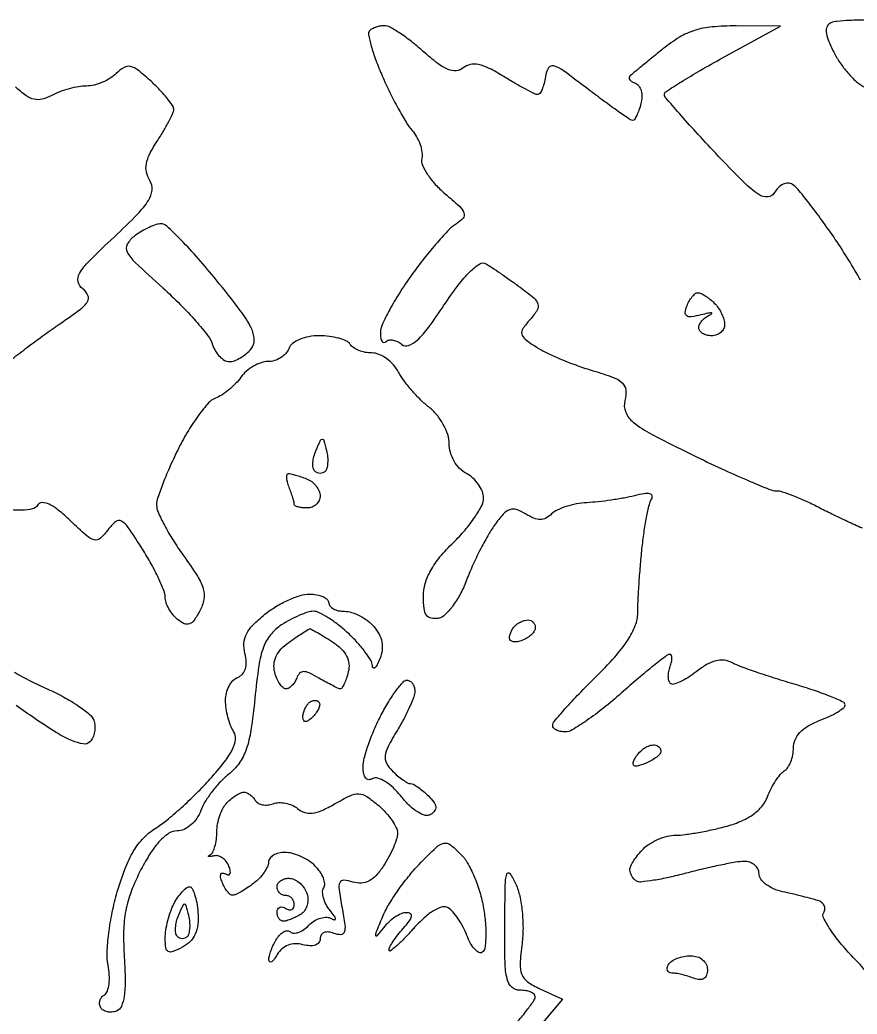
# Model space of a CAD drawing. Extents: x 0 to 102, y 0 to 135.
# Drawn here: x 36.9 to 45.13, y 27.6 to 37.37 of the extents above; entities that cross this region are included whole.
import ezdxf

# ---------------------------------------------------------------- set-up
doc = ezdxf.new("R2010")
doc.units = 0
doc.header["$MEASUREMENT"] = 0

msp = doc.modelspace()

# ---------------------------------------------------------------- linework, layer by layer
for points in [[(45.20575, 37.365067, 0.011076), (45.054389, 37.360738, 0.009852), (44.927637, 37.351794, 0.069821), (44.867725, 37.337794, 0.186961), (44.831513, 37.304819, 0.140433), (44.821591, 37.251345, 0.07184), (44.841422, 37.169964, 0.020075), (44.895303, 37.050145, 0.034514), (44.955547, 36.947733, 0.028002), (45.033352, 36.846803, 0.02884), (45.115994, 36.761641, 0.062921), (45.190073, 36.709082, 0.016568)], [(45.159823, 34.807525, 0.010736), (45.040546, 35.00976, 0.010306), (44.911114, 35.209503, 0.00734), (44.779206, 35.398131, 0.009532), (44.652567, 35.566809, 0.007524), (44.542329, 35.703658, 0.081194), (44.488871, 35.750131, 0.143754), (44.446116, 35.761873, 0.104816), (44.397823, 35.750749, 0.088006), (44.351253, 35.718143, 0.068659), (44.313942, 35.668787, -0.253147), (44.247439, 35.626655, -0.166522), (44.157884, 35.650591, -0.049229), (44.013541, 35.769619, -0.006279), (43.733009, 36.058759, -0.003947), (43.540528, 36.265441, -0.006152), (43.378325, 36.446823, -0.002181), (43.241812, 36.604694, -0.178302), (43.230727, 36.63453, -0.255191), (43.244729, 36.660352, -0.003626), (43.398383, 36.758175, -0.009003), (43.582763, 36.869116, -0.005685), (43.80165, 36.992214), (44.3727, 37.304866), (43.935041, 37.306733, 0.023004), (43.70007, 37.296921, 0.054417), (43.528474, 37.262769, 0.060199), (43.378896, 37.194994, 0.034026), (43.215941, 37.080197, 0.000525), (43.105058, 36.990017, 0.000704), (43.004748, 36.908025, 0.000484), (42.92075, 36.839034, 0.007449), (42.8922, 36.814815, 0.212749), (42.884371, 36.797886, 0.167341), (42.890752, 36.778484, 0.097541), (42.912596, 36.759051, 0.046928), (42.946669, 36.743062, -0.155562), (42.980348, 36.717265, -0.086878), (43.002326, 36.669991, -0.072053), (43.009571, 36.608887, -0.057547), (43.000252, 36.543144, -0.019936), (42.980981, 36.479872, -0.029759), (42.958734, 36.426511, -0.029589), (42.936607, 36.387291, -0.2548), (42.919558, 36.378, -0.151003), (42.894265, 36.385817, -0.002714), (42.776515, 36.467226, -0.006499), (42.640051, 36.565337, -0.00426), (42.485275, 36.681747, 0.005368), (42.237233, 36.867444, 0.085449), (42.143445, 36.914077, 0.342873), (42.092343, 36.894274, 0.097505), (42.061466, 36.808647, -0.024746), (42.047649, 36.740896, -0.037166), (42.028397, 36.683749, -0.041727), (42.006966, 36.64285, -0.256603), (41.986852, 36.6318, -0.115995), (41.956422, 36.638956, -0.006405), (41.868847, 36.683963, -0.009633), (41.765478, 36.74135, -0.006877), (41.651947, 36.809376, 0.020921), (41.508533, 36.889924, 0.064482), (41.403914, 36.927063, 0.102264), (41.32254, 36.927756, 0.124999), (41.254021, 36.895161, -0.150377), (41.185333, 36.866588, -0.1215), (41.105937, 36.878274, -0.067147), (41.004055, 36.936883, -0.018176), (40.860473, 37.055985, 0.015792), (40.744988, 37.152713, 0.019899), (40.631982, 37.234394, 0.018389), (40.533807, 37.294491, 0.128837), (40.479963, 37.3086, 0.043838), (40.43903, 37.305004, 0.03664), (40.396731, 37.294272, 0.038132), (40.359299, 37.278536, 0.07796), (40.333622, 37.259822, 0.252374), (40.322385, 37.222297, 0.016797), (40.349699, 37.109233, 0.021005), (40.394474, 36.970712, 0.013926), (40.456847, 36.815672, 0.011594), (40.53166, 36.654056, 0.011448), (40.614187, 36.495385, 0.01138), (40.69273, 36.359866, 0.042519), (40.750936, 36.280538, -0.051981), (40.795669, 36.217095, -0.044051), (40.829299, 36.142233, -0.046107), (40.847686, 36.067749, -0.08668), (40.846262, 36.005976, 0.150829), (40.853137, 35.939735, 0.044363), (40.901915, 35.848612, 0.040136), (40.978136, 35.750479, 0.033805), (41.0733, 35.659559, -0.011856), (41.215538, 35.535127, -0.115744), (41.2602, 35.469549, -0.275174), (41.251346, 35.417853, -0.080342), (41.187271, 35.363467, 0.065405), (41.115053, 35.305773, 0.011933), (40.999123, 35.179378, 0.012656), (40.869887, 35.023766, 0.011192), (40.743121, 34.855401, 0.014461), (40.626603, 34.682899, 0.017661), (40.528194, 34.514878, 0.016333), (40.455967, 34.36977, 0.107709), (40.4388, 34.291004, 0.037935), (40.442625, 34.240659, 0.107258), (40.455152, 34.207913, 0.244569), (40.473527, 34.197586, 0.207318), (40.494466, 34.205866, -0.156358), (40.523401, 34.220753, -0.086295), (40.56356, 34.220465, -0.071498), (40.608599, 34.205435, -0.057032), (40.651509, 34.177396, 0.272906), (40.716853, 34.166859, 0.094615), (40.800891, 34.219736, 0.046408), (40.911443, 34.343828, 0.012221), (41.064107, 34.561992, -0.014917), (41.204284, 34.760032, -0.036885), (41.321449, 34.893747, -0.0527), (41.415497, 34.968599, -0.28319), (41.478113, 34.969538, -0.012984), (41.532532, 34.9352, -0.003315), (41.618821, 34.876736, -0.003376), (41.716465, 34.808655, -0.003417), (41.812779, 34.739536, -0.015803), (41.947342, 34.634908, -0.144958), (41.988117, 34.574061, -0.220662), (41.980106, 34.513678, -0.042354), (41.911406, 34.423478, 0.03152), (41.840042, 34.333869, 0.213194), (41.829619, 34.279508, 0.174519), (41.862509, 34.228893, 0.020083), (41.975627, 34.150026, 0.031202), (42.07617, 34.094273, 0.012434), (42.220232, 34.030102, 0.012249), (42.379515, 33.968379, 0.015082), (42.531023, 33.919004, -0.016), (42.727753, 33.854494, -0.101366), (42.817032, 33.799645, -0.185918), (42.85051, 33.730377, -0.082303), (42.842089, 33.627498, 0.160077), (42.850303, 33.512899, 0.127243), (42.92501, 33.413008, 0.048995), (43.103784, 33.296489, 0.006314), (43.512253, 33.090502, 0.005237), (43.794397, 32.956301, 0.007389), (44.048757, 32.843101, 0.004585), (44.263958, 32.753438, 0.096701), (44.331768, 32.7402, -0.079093), (44.389426, 32.731022, -0.013462), (44.494518, 32.693535, -0.014399), (44.616592, 32.642159, -0.012387), (44.741881, 32.58134, 0.005852), (44.877071, 32.513518, 0.004241), (45.029138, 32.441033, 0.004284), (45.17474, 32.374652, 0.009327)], [(36.819399, 34.034638, -0.005298), (36.970831, 34.151382, -0.005237), (37.135384, 34.272802, -0.006801), (37.288817, 34.38041, 0.009944), (37.486806, 34.521132, 0.087946), (37.560191, 34.598721, 0.258737), (37.564843, 34.660017, 0.127892), (37.513898, 34.722374, -0.183828), (37.467866, 34.793277, -0.190911), (37.481559, 34.875485, -0.061693), (37.576839, 34.99685, -0.007495), (37.821284, 35.232469, 0.009866), (38.051776, 35.456755, 0.05362), (38.160154, 35.592944, 0.117903), (38.195035, 35.694674, 0.164931), (38.17317, 35.787503, -0.085443), (38.139841, 35.869099, -0.100903), (38.138495, 35.952334, -0.073306), (38.171783, 36.049108, -0.026305), (38.245703, 36.175197, 0.011508), (38.307618, 36.273991, 0.014583), (38.359984, 36.368126, 0.01262), (38.399135, 36.448506, 0.105326), (38.407843, 36.48779, 0.155188), (38.396331, 36.525049, 0.018182), (38.343441, 36.595504, 0.020407), (38.272256, 36.676485, 0.015369), (38.187822, 36.759704, 0.01678), (38.059096, 36.871213, 0.113113), (37.983757, 36.908073, 0.19048), (37.91939, 36.898563, 0.065658), (37.843379, 36.840265, -0.05741), (37.7836, 36.792836, -0.038905), (37.706338, 36.752785, -0.039092), (37.624453, 36.725438, -0.061121), (37.550795, 36.7164, 0.042611), (37.473797, 36.709826, 0.023317), (37.381224, 36.68942, 0.023081), (37.28848, 36.659737, 0.033887), (37.210456, 36.624552, -0.058058), (37.114743, 36.586831, -0.123265), (37.035635, 36.585713, -0.100466), (36.954954, 36.622853, -0.030637), (36.851016, 36.709152, 0.018543)], [(45.218762, 28.011333, 0.014242), (45.087532, 28.155931, -0.018136), (44.959999, 28.298671, -0.027427), (44.860777, 28.432472, -0.02595), (44.794868, 28.544614, -0.264158), (44.796794, 28.59657, 0.123049), (44.807864, 28.631283, 0.132387), (44.800831, 28.666087, 0.117646), (44.776102, 28.695634, 0.084586), (44.737612, 28.715231, 0.011132), (44.679491, 28.731939, 0.003392), (44.590798, 28.754668, 0.003394), (44.49107, 28.778788, 0.0037), (44.39385, 28.800846, -0.048549), (44.304845, 28.829625, -0.059726), (44.229541, 28.873652, -0.071087), (44.178293, 28.925406, -0.161007), (44.1612, 28.977112, 0.118374), (44.149796, 29.024604, 0.10338), (44.11771, 29.0645, 0.095034), (44.069689, 29.090606, 0.083608), (44.01315, 29.098666, 0.036786), (43.930386, 29.090467, 0.007334), (43.784333, 29.062838, 0.007722), (43.614903, 29.02547, 0.007128), (43.4421, 28.98194, -0.011088), (43.275443, 28.941359, -0.015489), (43.124718, 28.913043, -0.011808), (42.999927, 28.896587, -0.160564), (42.95565, 28.906067, -0.075715), (42.931376, 28.925715, -0.05472), (42.910838, 28.953892, -0.054712), (42.896899, 28.985858, -0.075617), (42.8922, 29.01675, -0.114383), (42.900777, 29.053754, -0.029116), (42.931252, 29.107757, -0.028134), (42.974258, 29.16696, -0.025233), (43.025143, 29.223257, -0.058096), (43.089531, 29.2742, -0.038818), (43.173174, 29.317287, -0.038916), (43.262099, 29.346784, -0.060056), (43.342393, 29.356672, 0.032043), (43.435009, 29.362851, 0.011221), (43.566935, 29.383213, 0.011089), (43.711458, 29.41217, 0.012737), (43.847979, 29.446361, 0.035342), (43.991801, 29.497483, 0.053773), (44.106786, 29.563261, 0.062876), (44.191378, 29.642486, 0.082495), (44.24461, 29.733771, -0.027063), (44.280065, 29.813713, -0.026396), (44.324212, 29.890051, -0.027369), (44.370105, 29.952752, -0.082855), (44.409782, 29.987475, 0.110097), (44.444227, 30.021069, 0.050525), (44.473216, 30.077074, 0.046636), (44.492945, 30.1448, 0.047601), (44.4996, 30.214542, -0.102436), (44.516224, 30.294836, -0.087995), (44.56385, 30.366919, -0.071585), (44.643173, 30.429567, -0.041179), (44.7534, 30.481896, 0.01877), (44.85063, 30.522828, 0.027338), (44.932646, 30.566644, 0.026026), (44.993328, 30.607924, 0.234511), (45.0072, 30.635874, 0.292751), (44.988997, 30.664298, 0.010396), (44.864305, 30.718617, 0.016278), (44.707206, 30.7773, 0.010323), (44.52075, 30.835856, -0.005631), (44.32416, 30.895573, -0.006251), (44.135722, 30.957741, -0.005824), (43.976384, 31.014611, -0.032086), (43.893118, 31.051657, 0.095422), (43.817231, 31.07451, 0.088248), (43.736046, 31.068507, 0.06952), (43.646411, 31.031802, 0.034773), (43.544897, 30.962799, -0.023997), (43.4621, 30.903873, -0.03663), (43.384634, 30.861823, -0.041054), (43.321406, 30.839312, -0.267458), (43.290058, 30.847742, -0.13746), (43.274979, 30.874562, -0.056384), (43.269671, 30.916348, -0.050052), (43.273904, 30.965248, -0.045043), (43.28778, 31.014171, 0.034226), (43.301752, 31.059661, 0.063808), (43.305675, 31.097953, 0.104426), (43.299627, 31.123392, 0.290067), (43.284775, 31.1328, 0.166166), (43.253142, 31.121989, 0.003691), (43.124587, 31.020969, 0.007957), (42.975385, 30.897997, 0.005247), (42.8076, 30.7521, -0.013294), (42.634377, 30.606304, -0.017477), (42.46842, 30.483231, -0.01505), (42.32564, 30.391097, -0.136579), (42.254876, 30.3714, -0.049287), (42.207552, 30.376076, -0.070848), (42.167886, 30.390038, -0.092865), (42.141623, 30.410637, -0.190951), (42.132973, 30.43485, -0.168602), (42.148147, 30.474172, -0.005873), (42.256966, 30.59973, -0.010361), (42.392127, 30.745819, -0.006992), (42.552026, 30.907044, 0.016345), (42.743014, 31.10696, 0.037117), (42.87036, 31.272515, 0.050332), (42.944645, 31.41489, 0.095182), (42.969073, 31.541544, -0.012139), (42.971925, 31.655563, -0.00425), (42.981395, 31.819246, -0.004217), (42.994867, 31.999206, -0.004919), (43.010786, 32.169894, -0.010116), (43.030644, 32.330434, -0.012297), (43.055969, 32.479855, -0.010903), (43.08294, 32.603783, -0.079537), (43.106255, 32.659735, 0.216799), (43.11025, 32.691121, 0.278243), (43.08895, 32.710092, 0.087341), (43.031817, 32.710699, 0.020579), (42.937959, 32.691209, -0.01633), (42.835048, 32.668924, -0.009081), (42.708371, 32.648165, -0.00905), (42.579266, 32.63179, -0.014455), (42.468431, 32.622998, 0.033542), (42.366537, 32.61099, 0.031445), (42.264887, 32.585333, 0.032966), (42.177701, 32.550912, 0.086081), (42.122803, 32.512243, -0.071035), (42.06703, 32.470408, -0.126201), (42.011734, 32.456249, -0.10278), (41.948541, 32.469405, -0.037055), (41.866887, 32.512349, 0.058088), (41.777902, 32.554481, 0.169529), (41.71092, 32.55383, 0.125904), (41.646368, 32.51004, 0.026242), (41.560494, 32.402041, 0.025978), (41.494319, 32.298196, 0.011528), (41.417505, 32.154998, 0.011375), (41.342948, 31.999285, 0.015066), (41.282667, 31.854153, -0.032142), (41.222537, 31.722278, -0.037661), (41.148675, 31.606369, -0.041032), (41.0726, 31.520441, -0.144459), (41.007717, 31.486895, -0.097909), (40.938157, 31.487239, -0.196222), (40.893187, 31.517196, -0.120876), (40.868599, 31.583519, -0.028619), (40.8618, 31.702201, -0.071581), (40.879956, 31.828373, -0.055889), (40.933616, 31.956179, -0.046373), (41.025193, 32.08951, -0.026631), (41.1579, 32.2326, 0.023848), (41.271242, 32.353455, 0.027438), (41.367021, 32.479241, 0.028143), (41.435249, 32.593154, 0.121436), (41.454, 32.669219, 0.096427), (41.441555, 32.733152, 0.057363), (41.404297, 32.801494, 0.054446), (41.34951, 32.863645, 0.062108), (41.2848, 32.9094, -0.07803), (41.218358, 32.959611, -0.061107), (41.163895, 33.031873, -0.060259), (41.127857, 33.116308, -0.070879), (41.1156, 33.202336, 0.08042), (41.101205, 33.291257, 0.046066), (41.05747, 33.391047, 0.044521), (40.993385, 33.485914, 0.055354), (40.917535, 33.560517, -0.028162), (40.834311, 33.633928, -0.019198), (40.74798, 33.725992, -0.01939), (40.671332, 33.821535, -0.036499), (40.618459, 33.905057, 0.060136), (40.567843, 33.977243, 0.053877), (40.499758, 34.038357, 0.057136), (40.425354, 34.079945, 0.09921), (40.356216, 34.0938, -0.047702), (40.290664, 34.100068, -0.04668), (40.226988, 34.118651, -0.05056), (40.174319, 34.145956, -0.109917), (40.1427, 34.1784, 0.147448), (40.105833, 34.211026, 0.040025), (40.031906, 34.238149, 0.036863), (39.939047, 34.256774, 0.031073), (39.838952, 34.263, 0.043691), (39.735908, 34.253979, 0.056393), (39.644883, 34.227081, 0.066601), (39.575883, 34.186375, 0.135417), (39.538794, 34.1361, -0.095541), (39.508583, 34.087582, -0.06685), (39.458767, 34.046477, -0.064502), (39.397774, 34.018685, -0.07482), (39.334746, 34.0092, 0.08246), (39.267176, 33.99798, 0.048738), (39.192556, 33.964074, 0.047148), (39.122633, 33.914354, 0.058738), (39.068847, 33.855579, -0.037478), (39.016207, 33.792915, -0.027646), (38.949389, 33.73167, -0.028181), (38.879355, 33.680577, -0.054402), (38.817417, 33.649484, 0.122679), (38.749616, 33.603031, 0.022709), (38.653685, 33.484539, 0.023144), (38.551918, 33.332177, 0.019286), (38.457867, 33.161655, 0.010737), (38.374143, 32.98564, 0.012958), (38.303433, 32.816799, 0.01163), (38.251241, 32.672668, 0.08122), (38.2392, 32.599029, 0.105507), (38.254241, 32.528545, 0.017156), (38.316054, 32.402129, 0.018258), (38.400661, 32.25626, 0.015173), (38.500829, 32.107448, -0.013752), (38.640365, 31.901418, -0.069663), (38.697905, 31.775521, -0.118109), (38.703536, 31.672229, -0.07784), (38.66413, 31.559405, -0.030562), (38.608265, 31.468798, -0.149649), (38.56128, 31.432326, -0.203519), (38.510554, 31.434282, -0.063238), (38.4448, 31.476096, -0.050971), (38.398501, 31.523254, -0.042252), (38.359344, 31.581747, -0.044009), (38.332541, 31.642171, -0.082571), (38.3238, 31.69474, 0.095261), (38.311073, 31.760932, 0.015411), (38.258472, 31.881721, 0.016529), (38.186552, 32.02171, 0.013864), (38.101405, 32.165258, 0.007758), (37.960582, 32.380852, 0.114565), (37.894775, 32.441978, 0.310768), (37.83721, 32.437235, 0.063736), (37.763152, 32.359108, -0.048316), (37.686715, 32.273339, -0.249825), (37.627296, 32.257743, -0.12393), (37.55413, 32.295792, -0.009459), (37.389343, 32.447795, 0.020813), (37.27345, 32.549927, 0.058027), (37.182016, 32.607867, 0.107485), (37.115051, 32.623882, 0.262989), (37.071946, 32.600683, -0.192997), (37.01764, 32.561357, -0.058901), (36.91509, 32.548181, -0.036488), (36.759285, 32.557982, -0.011162)], [(36.838745, 30.958092, 0.012315), (37.002907, 30.869951, 0.012911), (37.168669, 30.791448, -0.019988), (37.326815, 30.713794, -0.024232), (37.468092, 30.628171, -0.023901), (37.577899, 30.546224, -0.129588), (37.620961, 30.486431, -0.074486), (37.633076, 30.431668, -0.061251), (37.629881, 30.37182, -0.062841), (37.61259, 30.316161, -0.089911), (37.583211, 30.273771, -0.243061), (37.518586, 30.253175, -0.058017), (37.406851, 30.285821, -0.037987), (37.251735, 30.365808, -0.013579), (37.043228, 30.502173, -0.0031), (36.859724, 30.631124, -0.003407)], [(41.791448, 27.528353, 0.013832), (41.880263, 27.638114, 0.010063), (41.949055, 27.731968, 0.152676), (41.961196, 27.76995, 0.220058), (41.950154, 27.794228, 0.078468), (41.916971, 27.814762, 0.059483), (41.868066, 27.828755, 0.039986), (41.810076, 27.8334, -0.188223), (41.731312, 27.864139, -0.150958), (41.685191, 27.943407, -0.051888), (41.664674, 28.108525, -0.006342), (41.662026, 28.473471, -0.002626), (41.666211, 28.865328, -0.062194), (41.681619, 28.974535, -0.641557), (41.712954, 28.979772, -0.044847), (41.770818, 28.875321, -0.051711), (41.808626, 28.758475, -0.026549), (41.832645, 28.606275, -0.025837), (41.841085, 28.443398, -0.032367), (41.831322, 28.292472, 0.018723), (41.812846, 28.091928, 0.108311), (41.829836, 27.987549, 0.147596), (41.886491, 27.916069, 0.045026), (42.007756, 27.847037), (42.229003, 27.746229), (41.862652, 27.308656, -0.015134)]]:
    msp.add_lwpolyline(points, format="xyb")
for points in [[(38.282898, 35.3628, 0.081963), (38.235116, 35.354914, 0.0258), (38.167603, 35.328049, 0.024995), (38.09414, 35.289778, 0.025283), (38.025154, 35.2445, 0.101745), (37.951334, 35.163104, 0.26278), (37.94981, 35.086545, 0.080535), (38.03007, 34.982007, 0.005749), (38.300589, 34.733102, -0.013653), (38.471829, 34.570473, -0.016003), (38.624796, 34.40689, -0.015038), (38.744557, 34.261725, -0.088327), (38.790305, 34.174602, 0.056919), (38.818631, 34.111351, 0.061164), (38.85994, 34.057787, 0.068864), (38.907352, 34.021431, 0.129888), (38.953642, 34.0092, 0.089285), (39.003623, 34.018197, 0.043159), (39.062567, 34.046124, 0.040961), (39.120696, 34.086803, 0.046432), (39.168803, 34.134898, 0.188223), (39.199145, 34.226264, 0.104728), (39.168528, 34.341284, 0.045432), (39.061898, 34.511493, 0.007792), (38.82599, 34.811698, 0.009789), (38.647704, 35.022854, 0.014327), (38.482014, 35.200914, 0.00966), (38.338917, 35.340617, 0.190785)], [(43.561131, 34.686, -0.111719), (43.59039, 34.67938, -0.029997), (43.632359, 34.656178, -0.028831), (43.678108, 34.623336, -0.026287), (43.72128, 34.58448, -0.047088), (43.760135, 34.537526, -0.037433), (43.792978, 34.480475, -0.038655), (43.815501, 34.422449, -0.073375), (43.8228, 34.37298, -0.114633), (43.813054, 34.331028, -0.100377), (43.785523, 34.295307, -0.09364), (43.744359, 34.271334, -0.085362), (43.6959, 34.263, -0.059205), (43.647369, 34.268767, -0.078159), (43.606277, 34.28578, -0.096605), (43.578754, 34.31097, -0.160616), (43.569, 34.34055, -0.114857), (43.57674, 34.3738, -0.060161), (43.600064, 34.409587, -0.055064), (43.634306, 34.442329, -0.055667), (43.67475, 34.466669, 0.069098), (43.696124, 34.480324, 0.690409), (43.693677, 34.48715, 0.056648), (43.658792, 34.483821, 0.00867), (43.590682, 34.468187, -0.02404), (43.495712, 34.449438, -0.176209), (43.451068, 34.458581, -0.294294), (43.435829, 34.490329, -0.060452), (43.451684, 34.553568, -0.036036), (43.47545, 34.604255, -0.045073), (43.504797, 34.647098, -0.051622), (43.535078, 34.676874, -0.17007)], [(39.909471, 33.135428, -0.03472), (39.91984, 33.072566, -0.039523), (39.920758, 33.011569, -0.043304), (39.913041, 32.960681, -0.13795), (39.896378, 32.930978, -0.105125), (39.873347, 32.916023, -0.09918), (39.845727, 32.911318, -0.096401), (39.817774, 32.917604, -0.093268), (39.793849, 32.933951, -0.159521), (39.778195, 32.964843, -0.054202), (39.775935, 33.015768, -0.047311), (39.785635, 33.076458, -0.039133), (39.806941, 33.138401, -0.006675), (39.850683, 33.235606, -0.299388), (39.868654, 33.246693, -0.331063), (39.884466, 33.234207, -0.007526)], [(39.53453, 32.9094, -0.059509), (39.559619, 32.906403, -0.010684), (39.605219, 32.894316, -0.011397), (39.65829, 32.877708, -0.010083), (39.712781, 32.858049, -0.070559), (39.76394, 32.829614, -0.063449), (39.807291, 32.787164, -0.066819), (39.836632, 32.737738, -0.100912), (39.8466, 32.688849, -0.106859), (39.83688, 32.643885, -0.099462), (39.809323, 32.605618, -0.095925), (39.768145, 32.579963, -0.091732), (39.7197, 32.571, -0.026361), (39.671074, 32.573565, -0.041645), (39.630077, 32.581393, -0.050709), (39.601137, 32.592726, -0.281131), (39.5928, 32.606381, 0.065182), (39.590052, 32.627371, 0.008575), (39.577716, 32.670678, 0.009838), (39.561111, 32.721751, 0.008099), (39.541449, 32.775581, -0.027562), (39.524934, 32.826908, -0.051177), (39.518234, 32.870091, -0.079767), (39.521395, 32.899373, -0.338079)], [(39.74085, 31.72458, -0.042514), (39.813724, 31.718534, -0.062238), (39.875285, 31.700025, -0.081807), (39.917002, 31.672715, -0.209987), (39.9312, 31.6404, 0.178587), (39.943112, 31.608113, 0.092064), (39.977051, 31.580651, 0.07211), (40.027568, 31.562056, 0.052233), (40.087288, 31.5558, -0.076956), (40.156511, 31.545082, -0.042642), (40.235685, 31.51231, -0.041288), (40.312057, 31.464406, -0.052007), (40.373282, 31.40775, -0.055956), (40.42585, 31.332283, -0.076542), (40.453726, 31.254429, -0.079218), (40.45638, 31.173886, -0.06503), (40.43464, 31.0905, -0.021112), (40.407722, 31.031362, -0.092739), (40.384481, 31.001061, -0.41695), (40.369054, 31.001965, -0.167585), (40.360146, 31.023626, 0.122549), (40.343703, 31.076421, 0.024324), (40.28786, 31.159028, 0.024418), (40.211584, 31.251087, 0.0206), (40.122414, 31.340876, 0.021559), (40.025635, 31.423149, 0.024895), (39.926524, 31.492666, 0.025088), (39.837899, 31.54244, 0.115904), (39.781038, 31.5558, 0.078211), (39.725361, 31.547037, 0.022693), (39.643693, 31.516522, 0.022217), (39.553548, 31.473266, 0.022058), (39.467375, 31.422087, 0.075775), (39.359418, 31.325221, 0.085207), (39.290388, 31.204161, 0.051125), (39.244357, 31.020887, 0.011422), (39.205358, 30.700322, -0.012485), (39.1668, 30.388916, -0.046168), (39.119685, 30.196742, -0.07154), (39.051166, 30.063684, -0.071598), (38.947944, 29.955368, 0.036692), (38.866161, 29.880713, 0.025873), (38.785386, 29.785944, 0.026235), (38.717247, 29.686696, 0.048759), (38.674663, 29.598934, -0.062728), (38.634237, 29.521207, -0.064499), (38.576118, 29.456748, -0.070152), (38.508752, 29.413741, -0.106723), (38.441176, 29.398951, 0.144605), (38.360145, 29.374767, 0.060806), (38.272218, 29.300898, 0.045638), (38.179986, 29.18191, 0.023273), (38.085664, 29.0178, 0.026676), (37.989883, 28.804336, 0.045251), (37.936182, 28.616164, 0.042583), (37.915357, 28.413579, 0.020763), (37.921651, 28.153576, -0.013297), (37.930447, 27.928887, -0.03928), (37.920268, 27.774847, -0.061754), (37.892854, 27.674963, -0.206144), (37.845246, 27.62852, -0.07103), (37.800404, 27.618277, -0.074213), (37.755184, 27.621238, -0.081625), (37.716526, 27.636519, -0.120047), (37.690629, 27.662049, -0.110074), (37.679313, 27.694628, -0.099909), (37.68231, 27.730166, -0.095007), (37.699203, 27.7632, -0.088999), (37.727449, 27.788535, 0.175653), (37.756171, 27.824828, 0.050736), (37.772045, 27.895707, 0.04429), (37.774763, 27.985056, 0.034835), (37.762417, 28.081163, -0.061279), (37.753043, 28.20593, -0.019511), (37.769156, 28.391888, -0.019147), (37.80347, 28.599586, -0.020225), (37.853098, 28.800239, -0.020907), (37.930703, 29.030771, -0.043222), (38.013815, 29.201551, -0.054418), (38.109749, 29.328263, -0.064946), (38.225758, 29.422906, 0.032372), (38.336669, 29.501975, 0.012282), (38.481092, 29.625765, 0.012105), (38.631982, 29.76843, 0.014484), (38.766753, 29.91016, 0.016412), (38.907865, 30.078223, 0.051878), (38.9861, 30.202469, 0.087522), (39.014108, 30.29853, 0.169895), (38.9963, 30.37546, -0.051052), (38.966393, 30.435517, -0.026475), (38.941038, 30.515472, -0.026021), (38.923472, 30.601191, -0.035751), (38.917295, 30.679599, -0.061625), (38.925771, 30.752363, -0.060842), (38.951728, 30.821205, -0.066373), (38.990394, 30.875982, -0.114793), (39.036333, 30.907074, 0.116348), (39.083889, 30.939473, 0.112227), (39.11272, 30.990113, 0.089003), (39.120703, 31.058327, 0.048725), (39.107384, 31.141705, -0.081355), (39.097988, 31.241986, -0.101187), (39.12297, 31.332036, -0.076675), (39.188451, 31.422727, -0.029396), (39.304301, 31.52716, -0.033134), (39.412546, 31.602589, -0.029421), (39.534094, 31.666414, -0.030599), (39.650566, 31.710724, -0.075177)], [(41.8911, 31.4712, -0.106332), (41.917999, 31.465414, -0.099379), (41.940891, 31.449008, -0.096071), (41.956237, 31.424492, -0.092194), (41.9616, 31.395651, -0.13875), (41.95241, 31.363173, -0.061199), (41.924323, 31.32799, -0.053891), (41.883243, 31.295635, -0.048303), (41.8347, 31.271406, -0.04548), (41.786069, 31.257658, -0.08379), (41.745077, 31.256944, -0.133446), (41.718182, 31.268797, -0.226347), (41.7078, 31.290555, -0.067606), (41.711887, 31.32064, -0.039049), (41.724368, 31.355038, -0.038264), (41.74261, 31.388225, -0.051618), (41.7642, 31.4148, -0.053359), (41.790967, 31.436391, -0.038504), (41.824742, 31.454632, -0.03911), (41.859992, 31.467104, -0.065559)], [(39.743827, 31.382163, -0.170248), (39.760035, 31.379624, -0.005362), (39.819495, 31.346881, -0.009871), (39.889312, 31.305615, -0.006619), (39.967543, 31.255824, -0.045549), (40.05296, 31.188002, -0.080888), (40.107012, 31.116494, -0.095857), (40.130063, 31.040558, -0.090081), (40.123899, 30.959724, -0.017823), (40.104897, 30.896376, -0.026978), (40.083501, 30.842964, -0.025262), (40.062512, 30.80318, -0.264635), (40.047085, 30.7944, -0.108285), (40.026001, 30.79902, -0.007489), (39.970756, 30.825464, -0.010379), (39.905451, 30.859643, -0.007607), (39.834399, 30.90015, 0.021008), (39.739956, 30.950688, 0.112809), (39.683455, 30.9636, 0.209739), (39.645374, 30.946891, 0.099419), (39.616997, 30.90015, -0.052701), (39.597321, 30.859704, -0.057168), (39.570068, 30.825464, -0.064502), (39.539737, 30.802143, -0.132432), (39.511017, 30.7944, -0.190409), (39.482002, 30.805865, -0.056684), (39.45055, 30.842836, -0.0479), (39.421694, 30.896169, -0.036126), (39.400215, 30.959289, -0.087647), (39.393825, 31.038073, -0.087354), (39.414794, 31.114378, -0.077574), (39.463509, 31.186001, -0.052161), (39.538398, 31.250951, -0.004284), (39.609614, 31.299845, -0.006169), (39.67353, 31.341789, -0.003448), (39.72801, 31.37606, -0.093451)], [(40.701142, 30.879, -0.138018), (40.730121, 30.870846, -0.100499), (40.754765, 30.847936, -0.086209), (40.7713, 30.813666, -0.070251), (40.776884, 30.77325, -0.087021), (40.766574, 30.715475, -0.016736), (40.726607, 30.616467, -0.017362), (40.671426, 30.502774, -0.015235), (40.606172, 30.388019, 0.015501), (40.514993, 30.227476, 0.091898), (40.486377, 30.135693, 0.155727), (40.500248, 30.063575, 0.071723), (40.558145, 29.986169, 0.020418), (40.608983, 29.939322, 0.024553), (40.660544, 29.899746, 0.02436), (40.706393, 29.871202, 0.127719), (40.7349, 29.8638, -0.1273), (40.763369, 29.856432, -0.024517), (40.809002, 29.828108, -0.024667), (40.860284, 29.788811, -0.020559), (40.910792, 29.742294, -0.034456), (40.964365, 29.68078, -0.132393), (40.983221, 29.634163, -0.196186), (40.972597, 29.595221, -0.09111), (40.933047, 29.559447, -0.203283), (40.880159, 29.55132, -0.074466), (40.808954, 29.581197, -0.05537), (40.727981, 29.643597, -0.032627), (40.64567, 29.734038, 0.034391), (40.566757, 29.820135, 0.049447), (40.485202, 29.883605, 0.061122), (40.412832, 29.917713, 0.221497), (40.363572, 29.911892, -0.145134), (40.325605, 29.901576, -0.21742), (40.295174, 29.916317, -0.128783), (40.275624, 29.958351, -0.04483), (40.2696, 30.025402, -0.065065), (40.281158, 30.113846, -0.018473), (40.321812, 30.246756, -0.018276), (40.379307, 30.39485, -0.018405), (40.447342, 30.537995, -0.016368), (40.520966, 30.668629, -0.023472), (40.595214, 30.77883, -0.020777), (40.66219, 30.861421, -0.215201)], [(39.83391, 30.66609, -0.212536), (39.843185, 30.641931, -0.080535), (39.835373, 30.605812, -0.061283), (39.812633, 30.563803, -0.041736), (39.77751, 30.52227, -0.034019), (39.73603, 30.486081, -0.131573), (39.70469, 30.473281, -0.290264), (39.685325, 30.482372, -0.142677), (39.6774, 30.50958, -0.054831), (39.681536, 30.547185, -0.038674), (39.693967, 30.587888, -0.039129), (39.712194, 30.625433, -0.063896), (39.7338, 30.6534, -0.075941), (39.75864, 30.671656, -0.089268), (39.786472, 30.680393, -0.100736), (39.812896, 30.678415, -0.128169)], [(43.164618, 30.232994, -0.125121), (43.190191, 30.206529, -0.192588), (43.194541, 30.175392, -0.136748), (43.175511, 30.14165, -0.055227), (43.133882, 30.10832, -0.024921), (43.084519, 30.080387, -0.022774), (43.031136, 30.056575, -0.023428), (42.981501, 30.039729, -0.065793), (42.945291, 30.034295, -0.283253), (42.926948, 30.045154, -0.183511), (42.923874, 30.070384, -0.080259), (42.940984, 30.110643, -0.032677), (42.976027, 30.158969, -0.057015), (43.02226, 30.203279, -0.069165), (43.07455, 30.232675, -0.082132), (43.124637, 30.243358, -0.151089)], [(39.097127, 29.7792, -0.104569), (39.124767, 29.773356, -0.051523), (39.156088, 29.755434, -0.047938), (39.186042, 29.729243, -0.05078), (39.209816, 29.698295, 0.127958), (39.238366, 29.671014, 0.080917), (39.281928, 29.655276, 0.071976), (39.333461, 29.653137, 0.066144), (39.385087, 29.665459, -0.084657), (39.441563, 29.676761, -0.056277), (39.507527, 29.671217, -0.054959), (39.572464, 29.650695, -0.069317), (39.625996, 29.617556, 0.096148), (39.695049, 29.579741, 0.109319), (39.770046, 29.572856, 0.074507), (39.862563, 29.598957, 0.024332), (39.98917, 29.663647, -0.0185), (40.143177, 29.744615, -0.122104), (40.227739, 29.762111, -0.140772), (40.304877, 29.736662, -0.027434), (40.422351, 29.646754, -0.031428), (40.493399, 29.577733, -0.033697), (40.553466, 29.501862, -0.035849), (40.595504, 29.430217, -0.115246), (40.608, 29.376722, -0.07904), (40.59899, 29.320084, -0.022449), (40.567449, 29.236386, -0.022015), (40.522791, 29.143775, -0.021681), (40.469953, 29.05496, -0.03927), (40.397251, 28.961003, -0.087358), (40.325999, 28.905762, -0.109692), (40.251221, 28.885332, -0.089115), (40.168639, 28.896093, 0.056583), (40.079819, 28.91357, 0.324283), (40.041147, 28.890076, 0.136143), (40.032625, 28.823377, 0.010477), (40.062495, 28.643424, -0.011194), (40.090261, 28.474658, -0.111898), (40.084423, 28.403801, -0.3259), (40.050775, 28.378976, -0.093258), (39.983109, 28.391319, 0.060165), (39.928611, 28.405016, 0.121708), (39.884938, 28.399918, 0.165951), (39.857097, 28.377066, 0.13954), (39.8466, 28.340184, -0.163931), (39.833747, 28.302036, -0.147186), (39.799891, 28.277424, -0.099712), (39.746008, 28.269966, -0.048676), (39.677201, 28.280965, 0.070634), (39.601518, 28.289687, 0.084778), (39.531289, 28.275784, 0.087727), (39.471482, 28.239966, 0.082139), (39.425973, 28.185082, -0.024537), (39.394288, 28.136449, -0.088936), (39.367807, 28.11093, -0.331275), (39.351393, 28.111756, -0.219843), (39.342868, 28.1295, -0.067087), (39.347776, 28.170589, -0.025471), (39.365086, 28.225806, -0.024678), (39.390264, 28.284692, -0.027636), (39.420296, 28.33855, -0.052259), (39.454608, 28.382008, -0.084326), (39.492616, 28.409707, -0.119033), (39.528043, 28.4178, -0.195698), (39.555971, 28.406029, 0.203982), (39.587015, 28.393523, 0.083733), (39.632529, 28.402114, 0.063931), (39.685073, 28.429558, 0.044124), (39.736592, 28.472706, -0.060287), (39.791247, 28.515561, -0.06589), (39.85298, 28.542609, -0.074621), (39.912116, 28.550484, -0.131639), (39.95917, 28.537038, 0.075834), (39.989125, 28.524769, 0.540606), (39.998519, 28.533588, 0.111893), (39.986058, 28.563298, 0.01531), (39.945067, 28.617154, -0.047065), (39.905556, 28.676531, -0.054218), (39.880031, 28.739566, -0.062296), (39.87127, 28.796757, -0.146315), (39.882394, 28.838074, 0.163874), (39.89193, 28.879037, 0.068458), (39.878681, 28.934903, 0.057559), (39.846472, 28.996091, 0.046499), (39.799035, 29.05328, 0.052258), (39.735861, 29.104468, 0.038357), (39.656667, 29.14772, 0.039077), (39.574374, 29.177302, 0.066844), (39.502157, 29.187, 0.057168), (39.439752, 29.179841, 0.076484), (39.386927, 29.158676, 0.095493), (39.351521, 29.12736, 0.165541), (39.339, 29.090577, -0.11302), (39.328727, 29.045708, -0.04167), (39.29551, 28.989464, -0.038672), (39.2476, 28.931892, -0.037549), (39.19095, 28.881767, -0.015139), (39.130279, 28.838543, -0.017971), (39.07041, 28.801604, -0.016997), (39.01826, 28.774263, -0.100203), (38.988501, 28.766691, -0.184303), (38.964119, 28.774638, -0.051924), (38.935282, 28.803358, -0.044884), (38.907003, 28.845233, -0.034477), (38.88372, 28.895294, -0.03691), (38.869083, 28.94388, -0.151508), (38.87157, 28.974179, -0.326476), (38.888185, 28.984528, -0.120448), (38.916, 28.9755, 0.115056), (38.943714, 28.966178, 0.319284), (38.960571, 28.975892, 0.160296), (38.963799, 29.004578, 0.040166), (38.95033, 29.050364, 0.071307), (38.924449, 29.096766, 0.077495), (38.887187, 29.132534, 0.086305), (38.844621, 29.152475, 0.124548), (38.803249, 29.153224, -0.014494), (38.767892, 29.146029, -0.128035), (38.752146, 29.147338, -0.577392), (38.750942, 29.153736, -0.049925), (38.76795, 29.165616, 0.155598), (38.792418, 29.191767, 0.041586), (38.812762, 29.245763, 0.037982), (38.826732, 29.31424, 0.031343), (38.8314, 29.38863, -0.047064), (38.838876, 29.467879, -0.037428), (38.861221, 29.550895, -0.038652), (38.893993, 29.625271, -0.073408), (38.93292, 29.67768, -0.028022), (38.976391, 29.716534, -0.029913), (39.023033, 29.749378, -0.031328), (39.066223, 29.772476, -0.107525)], [(41.236731, 29.161682, -0.067072), (41.303463, 29.070591, -0.028082), (41.368681, 28.932837, -0.027163), (41.42287, 28.775513, -0.031707), (41.456426, 28.621115, -0.019351), (41.47275, 28.475866, -0.027666), (41.47507, 28.346242, -0.026649), (41.465764, 28.243916, -0.221844), (41.440887, 28.205996, -0.264541), (41.407477, 28.204781, -0.086628), (41.366904, 28.235864, -0.059712), (41.325423, 28.293361, -0.035607), (41.28986, 28.369991, 0.029482), (41.25191, 28.454456, 0.027475), (41.203479, 28.535961, 0.028551), (41.152332, 28.603498, 0.078149), (41.107047, 28.642386, 0.20536), (41.048164, 28.651194, 0.070237), (40.966832, 28.61711, 0.050408), (40.870008, 28.545348, 0.025765), (40.763429, 28.437769, -0.010107), (40.671268, 28.338728, -0.020296), (40.593908, 28.265117, -0.024496), (40.537254, 28.22014, -0.610637), (40.5234, 28.227254, -0.125954), (40.531474, 28.258796, -0.020176), (40.564529, 28.31375, -0.021228), (40.609804, 28.376594, -0.017201), (40.663412, 28.440089, 0.019226), (40.725244, 28.513929, 0.116566), (40.745747, 28.559042, 0.326476), (40.733852, 28.584531, 0.126425), (40.693888, 28.5948, 0.103011), (40.643727, 28.584355, 0.043193), (40.582795, 28.55131, 0.040334), (40.521551, 28.503396, 0.041664), (40.469514, 28.44675, -0.008668), (40.405761, 28.367438, -0.669275), (40.394329, 28.371014, -0.118445), (40.399176, 28.403567, -0.002594), (40.460188, 28.5525, -0.036244), (40.518571, 28.668452, -0.017251), (40.60926, 28.808886, -0.016998), (40.714595, 28.949805, -0.023121), (40.8195, 29.068904, -0.009105), (40.989271, 29.238279, -0.137664), (41.061968, 29.277281, -0.229322), (41.128047, 29.261667, -0.030433)], [(39.541449, 28.9332, -0.105763), (39.59055, 28.922696, -0.066598), (39.640606, 28.891697, -0.062399), (39.683989, 28.845931, -0.067008), (39.713514, 28.791914, -0.078664), (39.726104, 28.732671, -0.076557), (39.719976, 28.671851, -0.081093), (39.696571, 28.618737, -0.107533), (39.659115, 28.581709, -0.022725), (39.612874, 28.555235, -0.021776), (39.563767, 28.532655, -0.022313), (39.518754, 28.516589, -0.069558), (39.48705, 28.511495, -0.141016), (39.462859, 28.517925, -0.102291), (39.442238, 28.536898, -0.086813), (39.428355, 28.565647, -0.069289), (39.4236, 28.599793, -0.108972), (39.430223, 28.629821, -0.182303), (39.448451, 28.647709, -0.161196), (39.475874, 28.650341, -0.082592), (39.5082, 28.6371, 0.082592), (39.540526, 28.623859, 0.161196), (39.567949, 28.626491, 0.182303), (39.586177, 28.644379, 0.108972), (39.5928, 28.674407, 0.093332), (39.58636, 28.708607, 0.09642), (39.567949, 28.737682, 0.099167), (39.54048, 28.757142, 0.105053), (39.5082, 28.764, -0.099038), (39.475913, 28.770459, -0.097945), (39.448451, 28.788851, -0.097945), (39.430059, 28.816313, -0.099038), (39.4236, 28.8486, -0.138107), (39.432684, 28.880861, -0.100138), (39.458218, 28.908349, -0.085896), (39.496409, 28.926856, -0.070083)], [(38.562581, 28.8486, -0.277842), (38.588415, 28.833044, -0.041927), (38.61312, 28.775089, -0.036971), (38.633356, 28.69424, -0.023828), (38.645278, 28.598351, -0.042598), (38.644189, 28.478556, -0.080855), (38.619867, 28.385482, -0.09292), (38.570342, 28.313442, -0.073087), (38.494073, 28.256974, -0.025043), (38.39955, 28.212322, -0.218845), (38.354368, 28.214114, -0.248275), (38.329807, 28.248993, -0.031718), (38.3238, 28.343585, -0.039425), (38.330113, 28.423518, -0.023381), (38.349526, 28.517182, -0.023307), (38.377816, 28.609377, -0.036782), (38.411377, 28.684962, -0.02808), (38.449573, 28.747607, -0.035575), (38.491918, 28.800531, -0.038401), (38.532348, 28.838052, -0.169429)], [(38.555871, 28.567028, 0.007526), (38.530866, 28.665807, 0.331063), (38.515054, 28.678293, 0.299388), (38.497083, 28.667206, 0.006675), (38.453341, 28.570001, 0.039133), (38.432035, 28.508058, 0.047311), (38.422335, 28.447368, 0.054202), (38.424595, 28.396443, 0.159521), (38.440249, 28.365551, 0.093268), (38.464174, 28.349204, 0.096401), (38.492127, 28.342918, 0.09918), (38.519747, 28.347623, 0.105125), (38.542778, 28.362578, 0.13795), (38.559441, 28.392281, 0.043304), (38.567158, 28.443169, 0.039523), (38.56624, 28.504166, 0.03472)], [(43.489393, 28.1718, -0.076239), (43.554024, 28.161887, -0.097096), (43.606904, 28.133139, -0.107419), (43.641346, 28.089238, -0.113286), (43.6536, 28.035849, -0.076855), (43.645026, 27.980401, -0.176865), (43.61962, 27.947458, -0.16701), (43.57776, 27.937533, -0.067159), (43.519781, 27.951249, 0.017946), (43.462483, 27.970908, 0.015436), (43.400986, 27.987516, 0.015708), (43.344211, 27.999112, 0.042542), (43.303288, 28.0026, -0.121649), (43.27601, 28.009336, -0.18759), (43.260259, 28.027451, -0.151312), (43.259039, 28.054841, -0.07457), (43.2729, 28.0872, -0.111412), (43.304712, 28.119649, -0.050262), (43.358063, 28.146949, -0.046318), (43.422702, 28.165533, -0.046881)]]:
    msp.add_lwpolyline(points, format="xyb", close=True)

doc.saveas('drawing.dxf')
